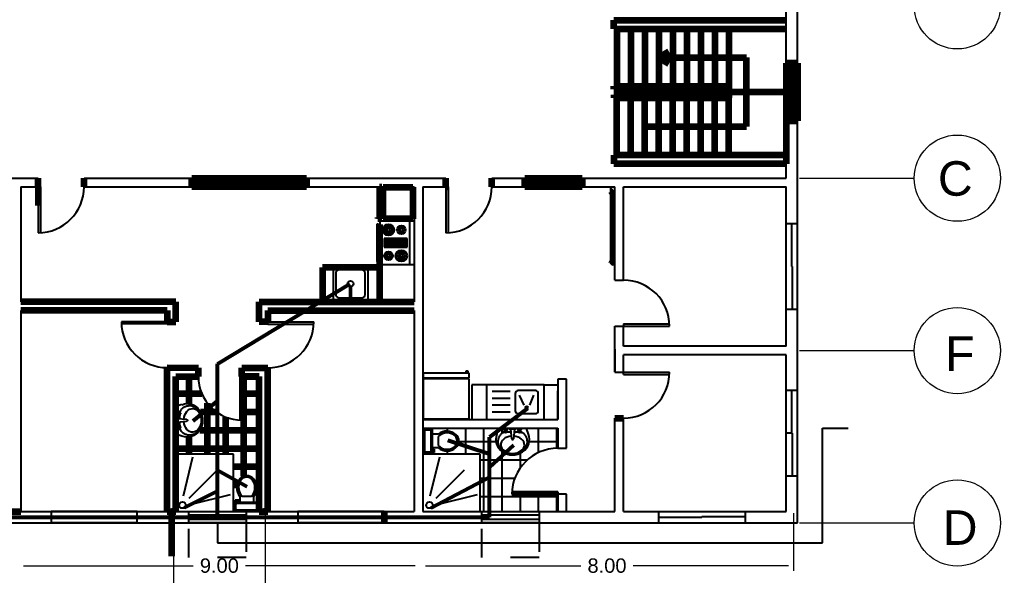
# Model space of a CAD drawing. Header units: millimetres. Extents: x 2391 to 3323, y 1596 to 2537.
# Drawn here: x 2957.7 to 2991.85, y 2091.84 to 2111.18 of the extents above; entities that cross this region are included whole.
import ezdxf

# ---------------------------------------------------------------- set-up
doc = ezdxf.new("R2010")
doc.units = ezdxf.units.MM
doc.linetypes.add('JIS_02_1.0', pattern=[2, 1, -1])
for name, color, linetype in [('ASCENSORE - ELEVATOR', 160, 'Continuous'), ('BATH', 171, 'Continuous'), ('dimensions', 203, 'Continuous'), ('doors', 31, 'Continuous'), ('doors and windows schedule', 11, 'Continuous'), ('exterior wall', 140, 'Continuous'), ('furnitures', 40, 'Continuous'), ('interior wall', 191, 'Continuous'), ('Lightning text', 211, 'Continuous'), ('Plumbing symbols', 30, 'Continuous'), ('stairs', 123, 'Continuous'), ('windows', 241, 'Continuous')]:
    doc.layers.add(name, color=color, linetype=linetype)
doc.styles.get("Standard").update_dxf_attribs({"font": 'arial.ttf'})

msp = doc.modelspace()

# ---------------------------------------------------------------- linework, layer by layer
at = {"color": 0, "linetype": 'ByBlock'}
for p, q in [((2970.192, 2104.059), (2970.142, 2104.059)), ((2970.142, 2104.059), (2970.142, 2102.759)), ((2970.192, 2102.759), (2970.192, 2104.059)), ((2971.442, 2104.159), (2970.242, 2104.159)), ((2970.242, 2104.159), (2970.242, 2102.659)), ((2971.292, 2102.659), (2971.292, 2104.159)), ((2970.242, 2103.859), (2970.192, 2103.859)), ((2970.192, 2103.759), (2970.242, 2103.759)), ((2971.192, 2103.559), (2970.392, 2103.559)), ((2970.392, 2103.559), (2970.392, 2103.259)), ((2970.442, 2103.559), (2970.442, 2103.259)), ((2970.442, 2103.509), (2971.142, 2103.509)), ((2971.142, 2103.459), (2970.442, 2103.459)), ((2970.442, 2103.409), (2971.142, 2103.409)), ((2971.142, 2103.359), (2970.442, 2103.359)), ((2971.142, 2103.259), (2971.142, 2103.559)), ((2971.192, 2103.259), (2971.192, 2103.559)), ((2970.192, 2103.059), (2970.242, 2103.059)), ((2970.392, 2103.259), (2971.192, 2103.259)), ((2970.442, 2103.309), (2971.142, 2103.309)), ((2970.142, 2102.759), (2970.192, 2102.759)), ((2970.242, 2102.959), (2970.192, 2102.959)), ((2968.621, 2102.556), (2968.621, 2101.356)), ((2969.821, 2102.556), (2968.621, 2102.556)), ((2968.707, 2102.356), (2968.707, 2101.613)), ((2969.621, 2102.47), (2968.821, 2102.47)), ((2969.735, 2101.613), (2969.735, 2102.356)), ((2969.821, 2102.556), (2969.821, 2101.356)), ((2970.242, 2102.659), (2971.442, 2102.659)), ((2969.197, 2101.855), (2969.245, 2101.855)), ((2969.197, 2101.455), (2969.197, 2101.855)), ((2969.245, 2101.855), (2969.245, 2101.455)), ((2968.821, 2101.499), (2969.197, 2101.499)), ((2969.075, 2101.455), (2969.075, 2101.382)), ((2969.197, 2101.455), (2969.075, 2101.455)), ((2969.075, 2101.382), (2969.364, 2101.382)), ((2969.245, 2101.499), (2969.621, 2101.499)), ((2969.364, 2101.455), (2969.245, 2101.455)), ((2969.364, 2101.382), (2969.364, 2101.455)), ((2973.253, 2098.955), (2973.313, 2098.955)), ((2973.253, 2098.895), (2973.253, 2098.955)), ((2973.313, 2098.955), (2973.313, 2098.895)), ((2971.753, 2098.875), (2971.753, 2098.715)), ((2973.353, 2098.875), (2971.753, 2098.875)), ((2971.753, 2098.715), (2973.353, 2098.715)), ((2971.753, 2098.675), (2971.753, 2097.275)), ((2973.353, 2098.675), (2971.753, 2098.675)), ((2973.313, 2098.895), (2973.253, 2098.895)), ((2973.353, 2098.715), (2973.353, 2098.875)), ((2973.353, 2097.275), (2973.353, 2098.675)), ((2973.96, 2098.467), (2973.96, 2097.267)), ((2975.96, 2098.467), (2973.96, 2098.467)), ((2974.776, 2098.236), (2974.16, 2098.236)), ((2975.66, 2098.267), (2975.06, 2098.267)), ((2975.96, 2097.267), (2975.96, 2098.467)), ((2974.776, 2097.992), (2974.16, 2097.992)), ((2974.96, 2098.167), (2974.96, 2097.567)), ((2975.269, 2097.763), (2975.101, 2098.108)), ((2975.466, 2097.763), (2975.608, 2098.108)), ((2975.76, 2097.567), (2975.76, 2098.167)), ((2963.35, 2097.777), (2963.154, 2097.711)), ((2963.154, 2097.565), (2963.166, 2097.547)), ((2963.166, 2097.547), (2963.172, 2097.531)), ((2963.249, 2097.539), (2963.254, 2097.544)), ((2963.254, 2097.544), (2963.262, 2097.546)), ((2963.262, 2097.546), (2963.269, 2097.544)), ((2963.269, 2097.544), (2963.275, 2097.539)), ((2963.296, 2097.53), (2963.302, 2097.547)), ((2963.302, 2097.547), (2963.308, 2097.564)), ((2963.308, 2097.564), (2963.315, 2097.58)), ((2963.315, 2097.58), (2963.323, 2097.596)), ((2963.323, 2097.596), (2963.332, 2097.612)), ((2963.332, 2097.612), (2963.342, 2097.627)), ((2963.332, 2097.612), (2963.332, 2097.612)), ((2963.342, 2097.627), (2963.354, 2097.641)), ((2963.354, 2097.641), (2963.366, 2097.654)), ((2963.366, 2097.654), (2963.38, 2097.666)), ((2963.38, 2097.666), (2963.395, 2097.678)), ((2963.395, 2097.678), (2963.412, 2097.689)), ((2963.412, 2097.689), (2963.43, 2097.699)), ((2963.43, 2097.699), (2963.45, 2097.709)), ((2963.45, 2097.709), (2963.472, 2097.717)), ((2963.45, 2097.709), (2963.45, 2097.709)), ((2963.472, 2097.717), (2963.494, 2097.725)), ((2963.494, 2097.725), (2963.519, 2097.731)), ((2963.519, 2097.731), (2963.544, 2097.737)), ((2963.544, 2097.737), (2963.57, 2097.741)), ((2963.57, 2097.741), (2963.596, 2097.745)), ((2963.596, 2097.745), (2963.609, 2097.746)), ((2974.776, 2097.756), (2974.16, 2097.756)), ((2963.165, 2097.389), (2963.154, 2097.379)), ((2963.154, 2097.349), (2963.162, 2097.349)), ((2963.162, 2097.349), (2963.168, 2097.346)), ((2963.17, 2097.4), (2963.165, 2097.389)), ((2963.168, 2097.346), (2963.173, 2097.34)), ((2963.172, 2097.411), (2963.17, 2097.4)), ((2963.172, 2097.531), (2963.172, 2097.411)), ((2963.177, 2097.519), (2963.172, 2097.531)), ((2963.172, 2097.404), (2963.174, 2097.416)), ((2963.173, 2097.34), (2963.176, 2097.334)), ((2963.174, 2097.416), (2963.18, 2097.428)), ((2963.176, 2097.334), (2963.177, 2097.326)), ((2963.186, 2097.508), (2963.177, 2097.519)), ((2963.177, 2097.289), (2963.177, 2097.326)), ((2963.177, 2097.169), (2963.177, 2097.289)), ((2963.514, 2097.259), (2963.177, 2097.289)), ((2963.18, 2097.428), (2963.189, 2097.437)), ((2963.197, 2097.5), (2963.186, 2097.508)), ((2963.189, 2097.437), (2963.199, 2097.444)), ((2963.194, 2097.441), (2963.194, 2097.501)), ((2963.21, 2097.495), (2963.197, 2097.5)), ((2963.199, 2097.444), (2963.211, 2097.448)), ((2963.224, 2097.494), (2963.21, 2097.495)), ((2963.211, 2097.448), (2963.224, 2097.449)), ((2963.224, 2097.449), (2963.224, 2097.494)), ((2963.224, 2097.494), (2963.232, 2097.494)), ((2963.232, 2097.449), (2963.224, 2097.449)), ((2963.232, 2097.494), (2963.246, 2097.5)), ((2963.232, 2097.494), (2963.232, 2097.449)), ((2963.246, 2097.443), (2963.232, 2097.449)), ((2963.246, 2097.5), (2963.262, 2097.501)), ((2963.262, 2097.441), (2963.246, 2097.443)), ((2963.247, 2097.531), (2963.249, 2097.539)), ((2963.249, 2097.524), (2963.247, 2097.531)), ((2963.247, 2097.471), (2963.249, 2097.479)), ((2963.249, 2097.464), (2963.247, 2097.471)), ((2963.247, 2097.411), (2963.249, 2097.419)), ((2963.249, 2097.404), (2963.247, 2097.411)), ((2963.254, 2097.518), (2963.249, 2097.524)), ((2963.249, 2097.479), (2963.254, 2097.484)), ((2963.254, 2097.458), (2963.249, 2097.464)), ((2963.249, 2097.419), (2963.254, 2097.424)), ((2963.254, 2097.398), (2963.249, 2097.404)), ((2963.254, 2097.501), (2963.254, 2097.518)), ((2963.262, 2097.516), (2963.254, 2097.518)), ((2963.254, 2097.484), (2963.262, 2097.486)), ((2963.262, 2097.456), (2963.254, 2097.458)), ((2963.254, 2097.442), (2963.254, 2097.424)), ((2963.254, 2097.424), (2963.262, 2097.426)), ((2963.262, 2097.396), (2963.254, 2097.398)), ((2963.269, 2097.518), (2963.262, 2097.516)), ((2963.262, 2097.501), (2963.277, 2097.5)), ((2963.262, 2097.486), (2963.269, 2097.484)), ((2963.269, 2097.458), (2963.262, 2097.456)), ((2963.277, 2097.443), (2963.262, 2097.441)), ((2963.262, 2097.426), (2963.269, 2097.424)), ((2963.269, 2097.398), (2963.262, 2097.396)), ((2963.275, 2097.524), (2963.269, 2097.518)), ((2963.269, 2097.501), (2963.269, 2097.518)), ((2963.269, 2097.484), (2963.275, 2097.479)), ((2963.275, 2097.464), (2963.269, 2097.458)), ((2963.269, 2097.424), (2963.269, 2097.442)), ((2963.269, 2097.424), (2963.275, 2097.419)), ((2963.275, 2097.404), (2963.269, 2097.398)), ((2963.275, 2097.539), (2963.277, 2097.531)), ((2963.277, 2097.531), (2963.275, 2097.524)), ((2963.275, 2097.479), (2963.277, 2097.471)), ((2963.277, 2097.471), (2963.275, 2097.464)), ((2963.275, 2097.419), (2963.277, 2097.411)), ((2963.277, 2097.411), (2963.275, 2097.404)), ((2963.277, 2097.5), (2963.292, 2097.494)), ((2963.292, 2097.449), (2963.277, 2097.443)), ((2963.278, 2097.375), (2963.279, 2097.392)), ((2963.278, 2097.359), (2963.278, 2097.375)), ((2963.278, 2097.344), (2963.278, 2097.359)), ((2963.278, 2097.344), (2963.278, 2097.344)), ((2963.278, 2097.328), (2963.278, 2097.344)), ((2963.278, 2097.313), (2963.278, 2097.328)), ((2963.278, 2097.299), (2963.278, 2097.313)), ((2963.278, 2097.28), (2963.278, 2097.299)), ((2963.279, 2097.408), (2963.28, 2097.425)), ((2963.279, 2097.392), (2963.279, 2097.408)), ((2963.28, 2097.425), (2963.281, 2097.443)), ((2963.281, 2097.443), (2963.281, 2097.445)), ((2963.288, 2097.495), (2963.292, 2097.512)), ((2963.292, 2097.512), (2963.296, 2097.53)), ((2963.292, 2097.494), (2963.297, 2097.483)), ((2963.297, 2097.46), (2963.292, 2097.449)), ((2963.297, 2097.483), (2963.299, 2097.471)), ((2963.299, 2097.471), (2963.297, 2097.46)), ((2963.514, 2097.259), (2963.524, 2097.257)), ((2963.524, 2097.2), (2963.514, 2097.199)), ((2963.524, 2097.257), (2963.532, 2097.253)), ((2963.532, 2097.205), (2963.524, 2097.2)), ((2963.532, 2097.253), (2963.539, 2097.247)), ((2963.539, 2097.211), (2963.532, 2097.205)), ((2963.539, 2097.247), (2963.543, 2097.238)), ((2963.543, 2097.22), (2963.539, 2097.211)), ((2963.543, 2097.238), (2963.544, 2097.229)), ((2963.544, 2097.229), (2963.543, 2097.22)), ((2973.353, 2097.275), (2971.753, 2097.275)), ((2974.776, 2097.51), (2974.16, 2097.51)), ((2975.06, 2097.467), (2975.66, 2097.467)), ((2963.162, 2097.116), (2963.154, 2097.116)), ((2963.154, 2097.085), (2963.166, 2097.067)), ((2963.165, 2096.909), (2963.154, 2096.899)), ((2963.169, 2097.119), (2963.162, 2097.116)), ((2963.17, 2096.92), (2963.165, 2096.909)), ((2963.166, 2097.067), (2963.172, 2097.051)), ((2963.174, 2097.124), (2963.169, 2097.119)), ((2963.172, 2096.931), (2963.17, 2096.92)), ((2963.172, 2097.051), (2963.172, 2096.931)), ((2963.177, 2097.039), (2963.172, 2097.051)), ((2963.172, 2096.924), (2963.174, 2096.936)), ((2963.177, 2097.131), (2963.174, 2097.124)), ((2963.174, 2096.936), (2963.18, 2096.948)), ((2963.177, 2097.169), (2963.514, 2097.199)), ((2963.177, 2097.169), (2963.177, 2097.139)), ((2963.177, 2097.139), (2963.177, 2097.131)), ((2963.186, 2097.028), (2963.177, 2097.039)), ((2963.18, 2096.948), (2963.189, 2096.957)), ((2963.197, 2097.02), (2963.186, 2097.028)), ((2963.189, 2096.957), (2963.199, 2096.964)), ((2963.194, 2096.961), (2963.194, 2097.021)), ((2963.21, 2097.015), (2963.197, 2097.02)), ((2963.199, 2096.964), (2963.211, 2096.968)), ((2963.224, 2097.014), (2963.21, 2097.015)), ((2963.211, 2096.968), (2963.224, 2096.969)), ((2963.224, 2096.969), (2963.224, 2097.014)), ((2963.224, 2097.014), (2963.232, 2097.014)), ((2963.232, 2096.969), (2963.224, 2096.969)), ((2963.232, 2097.014), (2963.246, 2097.019)), ((2963.232, 2097.014), (2963.232, 2096.969)), ((2963.246, 2096.963), (2963.232, 2096.969)), ((2963.246, 2097.019), (2963.262, 2097.021)), ((2963.262, 2096.961), (2963.246, 2096.963)), ((2963.247, 2097.051), (2963.249, 2097.059)), ((2963.249, 2097.044), (2963.247, 2097.051)), ((2963.247, 2096.991), (2963.249, 2096.999)), ((2963.249, 2096.984), (2963.247, 2096.991)), ((2963.247, 2096.931), (2963.249, 2096.939)), ((2963.249, 2096.924), (2963.247, 2096.931)), ((2963.249, 2097.059), (2963.254, 2097.064)), ((2963.254, 2097.038), (2963.249, 2097.044)), ((2963.249, 2096.999), (2963.254, 2097.004)), ((2963.254, 2096.978), (2963.249, 2096.984)), ((2963.249, 2096.939), (2963.254, 2096.944)), ((2963.254, 2096.918), (2963.249, 2096.924)), ((2963.254, 2097.064), (2963.262, 2097.066)), ((2963.262, 2097.036), (2963.254, 2097.038)), ((2963.254, 2097.021), (2963.254, 2097.038)), ((2963.254, 2097.004), (2963.262, 2097.006)), ((2963.262, 2096.976), (2963.254, 2096.978)), ((2963.254, 2096.962), (2963.254, 2096.944)), ((2963.254, 2096.944), (2963.262, 2096.946)), ((2963.262, 2096.916), (2963.254, 2096.918)), ((2963.262, 2097.066), (2963.269, 2097.064)), ((2963.269, 2097.038), (2963.262, 2097.036)), ((2963.262, 2097.021), (2963.277, 2097.019)), ((2963.262, 2097.006), (2963.269, 2097.004)), ((2963.269, 2096.978), (2963.262, 2096.976)), ((2963.277, 2096.963), (2963.262, 2096.961)), ((2963.262, 2096.946), (2963.269, 2096.944)), ((2963.269, 2096.918), (2963.262, 2096.916)), ((2963.269, 2097.064), (2963.275, 2097.059)), ((2963.275, 2097.044), (2963.269, 2097.038)), ((2963.269, 2097.021), (2963.269, 2097.038)), ((2963.269, 2097.004), (2963.275, 2096.999)), ((2963.275, 2096.984), (2963.269, 2096.978)), ((2963.269, 2096.944), (2963.269, 2096.962)), ((2963.269, 2096.944), (2963.275, 2096.939)), ((2963.275, 2096.924), (2963.269, 2096.918)), ((2963.275, 2097.059), (2963.277, 2097.051)), ((2963.277, 2097.051), (2963.275, 2097.044)), ((2963.275, 2096.999), (2963.277, 2096.991)), ((2963.277, 2096.991), (2963.275, 2096.984)), ((2963.275, 2096.939), (2963.277, 2096.931)), ((2963.277, 2096.931), (2963.275, 2096.924)), ((2963.277, 2097.019), (2963.292, 2097.014)), ((2963.292, 2096.969), (2963.277, 2096.963)), ((2963.279, 2097.161), (2963.278, 2097.178)), ((2963.279, 2097.145), (2963.279, 2097.161)), ((2963.279, 2097.129), (2963.279, 2097.145)), ((2963.279, 2097.113), (2963.279, 2097.129)), ((2963.279, 2097.097), (2963.279, 2097.113)), ((2963.279, 2097.097), (2963.279, 2097.097)), ((2963.279, 2097.082), (2963.279, 2097.097)), ((2963.279, 2097.067), (2963.279, 2097.082)), ((2963.279, 2097.052), (2963.279, 2097.067)), ((2963.279, 2097.037), (2963.279, 2097.052)), ((2963.28, 2097.018), (2963.279, 2097.037)), ((2963.288, 2096.96), (2963.287, 2096.967)), ((2963.292, 2096.944), (2963.288, 2096.96)), ((2963.292, 2097.014), (2963.297, 2097.003)), ((2963.297, 2096.979), (2963.292, 2096.969)), ((2963.296, 2096.927), (2963.292, 2096.944)), ((2963.302, 2096.91), (2963.296, 2096.927)), ((2963.297, 2097.003), (2963.299, 2096.991)), ((2963.299, 2096.991), (2963.297, 2096.979)), ((2963.308, 2096.894), (2963.302, 2096.91)), ((2963.315, 2096.877), (2963.308, 2096.894)), ((2963.323, 2096.861), (2963.315, 2096.877)), ((2963.332, 2096.846), (2963.323, 2096.861)), ((2971.755, 2096.93), (2971.755, 2096.09)), ((2972.075, 2096.93), (2971.755, 2096.93)), ((2971.995, 2096.89), (2971.835, 2096.89)), ((2972.075, 2096.09), (2972.075, 2096.93)), ((2974.319, 2096.751), (2974.384, 2096.947)), ((2974.53, 2096.947), (2974.548, 2096.936)), ((2974.548, 2096.936), (2974.564, 2096.93)), ((2974.564, 2096.93), (2974.684, 2096.93)), ((2974.577, 2096.924), (2974.564, 2096.93)), ((2974.588, 2096.916), (2974.577, 2096.924)), ((2974.596, 2096.904), (2974.588, 2096.916)), ((2974.654, 2096.907), (2974.594, 2096.907)), ((2974.601, 2096.891), (2974.596, 2096.904)), ((2974.602, 2096.87), (2974.596, 2096.855)), ((2974.602, 2096.877), (2974.601, 2096.891)), ((2974.647, 2096.877), (2974.602, 2096.877)), ((2974.602, 2096.877), (2974.602, 2096.87)), ((2974.602, 2096.87), (2974.647, 2096.87)), ((2974.648, 2096.89), (2974.647, 2096.877)), ((2974.647, 2096.87), (2974.647, 2096.877)), ((2974.652, 2096.855), (2974.647, 2096.87)), ((2974.651, 2096.902), (2974.648, 2096.89)), ((2974.658, 2096.913), (2974.651, 2096.902)), ((2974.668, 2096.921), (2974.658, 2096.913)), ((2974.679, 2096.927), (2974.668, 2096.921)), ((2974.692, 2096.93), (2974.679, 2096.927)), ((2974.684, 2096.93), (2974.696, 2096.931)), ((2974.696, 2096.931), (2974.706, 2096.936)), ((2974.706, 2096.936), (2974.717, 2096.947)), ((2974.747, 2096.947), (2974.747, 2096.94)), ((2974.747, 2096.94), (2974.75, 2096.933)), ((2974.75, 2096.933), (2974.755, 2096.928)), ((2974.755, 2096.928), (2974.762, 2096.925)), ((2974.762, 2096.925), (2974.769, 2096.925)), ((2974.807, 2096.925), (2974.769, 2096.925)), ((2974.927, 2096.925), (2974.807, 2096.925)), ((2974.837, 2096.587), (2974.807, 2096.925)), ((2974.927, 2096.925), (2974.897, 2096.587)), ((2974.927, 2096.925), (2974.957, 2096.925)), ((2974.957, 2096.925), (2974.964, 2096.925)), ((2974.964, 2096.925), (2974.971, 2096.927)), ((2974.971, 2096.927), (2974.977, 2096.933)), ((2974.977, 2096.933), (2974.98, 2096.94)), ((2974.98, 2096.94), (2974.979, 2096.947)), ((2975.011, 2096.947), (2975.029, 2096.936)), ((2975.029, 2096.936), (2975.044, 2096.93)), ((2975.044, 2096.93), (2975.164, 2096.93)), ((2975.057, 2096.924), (2975.044, 2096.93)), ((2975.068, 2096.916), (2975.057, 2096.924)), ((2975.076, 2096.904), (2975.068, 2096.916)), ((2975.134, 2096.907), (2975.074, 2096.907)), ((2975.081, 2096.891), (2975.076, 2096.904)), ((2975.082, 2096.87), (2975.076, 2096.855)), ((2975.082, 2096.877), (2975.081, 2096.891)), ((2975.127, 2096.877), (2975.082, 2096.877)), ((2975.082, 2096.877), (2975.082, 2096.87)), ((2975.082, 2096.87), (2975.127, 2096.87)), ((2975.128, 2096.89), (2975.127, 2096.877)), ((2975.127, 2096.87), (2975.127, 2096.877)), ((2975.133, 2096.855), (2975.127, 2096.87)), ((2975.132, 2096.902), (2975.128, 2096.89)), ((2975.139, 2096.913), (2975.132, 2096.902)), ((2975.148, 2096.921), (2975.139, 2096.913)), ((2975.159, 2096.927), (2975.148, 2096.921)), ((2975.172, 2096.93), (2975.159, 2096.927)), ((2975.164, 2096.93), (2975.176, 2096.931)), ((2975.176, 2096.931), (2975.186, 2096.936)), ((2975.186, 2096.936), (2975.197, 2096.947)), ((2975.415, 2096.751), (2975.349, 2096.947)), ((2963.35, 2096.681), (2963.154, 2096.747)), ((2963.332, 2096.846), (2963.332, 2096.846)), ((2963.342, 2096.831), (2963.332, 2096.846)), ((2963.354, 2096.817), (2963.342, 2096.831)), ((2963.366, 2096.804), (2963.354, 2096.817)), ((2963.38, 2096.791), (2963.366, 2096.804)), ((2963.395, 2096.78), (2963.38, 2096.791)), ((2963.412, 2096.769), (2963.395, 2096.78)), ((2963.43, 2096.758), (2963.412, 2096.769)), ((2963.45, 2096.749), (2963.43, 2096.758)), ((2963.45, 2096.749), (2963.45, 2096.749)), ((2963.472, 2096.741), (2963.45, 2096.749)), ((2963.494, 2096.733), (2963.472, 2096.741)), ((2963.519, 2096.726), (2963.494, 2096.733)), ((2963.544, 2096.721), (2963.519, 2096.726)), ((2963.57, 2096.716), (2963.544, 2096.721)), ((2963.596, 2096.713), (2963.57, 2096.716)), ((2963.609, 2096.712), (2963.596, 2096.713)), ((2971.795, 2096.85), (2971.795, 2096.17)), ((2972.035, 2096.17), (2972.035, 2096.85)), ((2972.27, 2096.75), (2972.075, 2096.75)), ((2972.27, 2096.67), (2972.27, 2096.35)), ((2974.354, 2096.532), (2974.351, 2096.506)), ((2974.359, 2096.558), (2974.354, 2096.532)), ((2974.364, 2096.583), (2974.359, 2096.558)), ((2974.371, 2096.607), (2974.364, 2096.583)), ((2974.379, 2096.63), (2974.371, 2096.607)), ((2974.387, 2096.651), (2974.379, 2096.63)), ((2974.396, 2096.671), (2974.387, 2096.651)), ((2974.387, 2096.651), (2974.387, 2096.651)), ((2974.407, 2096.689), (2974.396, 2096.671)), ((2974.418, 2096.706), (2974.407, 2096.689)), ((2974.429, 2096.721), (2974.418, 2096.706)), ((2974.442, 2096.735), (2974.429, 2096.721)), ((2974.455, 2096.748), (2974.442, 2096.735)), ((2974.469, 2096.759), (2974.455, 2096.748)), ((2974.484, 2096.769), (2974.469, 2096.759)), ((2974.499, 2096.778), (2974.484, 2096.769)), ((2974.484, 2096.769), (2974.484, 2096.769)), ((2974.515, 2096.787), (2974.499, 2096.778)), ((2974.532, 2096.794), (2974.515, 2096.787)), ((2974.549, 2096.8), (2974.532, 2096.794)), ((2974.551, 2096.847), (2974.549, 2096.84)), ((2974.549, 2096.84), (2974.551, 2096.832)), ((2974.566, 2096.805), (2974.549, 2096.8)), ((2974.557, 2096.853), (2974.551, 2096.847)), ((2974.551, 2096.832), (2974.557, 2096.827)), ((2974.564, 2096.855), (2974.557, 2096.853)), ((2974.557, 2096.827), (2974.564, 2096.825)), ((2974.572, 2096.853), (2974.564, 2096.855)), ((2974.564, 2096.825), (2974.572, 2096.827)), ((2974.583, 2096.81), (2974.566, 2096.805)), ((2974.577, 2096.847), (2974.572, 2096.853)), ((2974.572, 2096.827), (2974.577, 2096.832)), ((2974.595, 2096.847), (2974.577, 2096.847)), ((2974.579, 2096.84), (2974.577, 2096.847)), ((2974.577, 2096.832), (2974.579, 2096.84)), ((2974.595, 2096.832), (2974.577, 2096.832)), ((2974.6, 2096.813), (2974.583, 2096.81)), ((2974.596, 2096.855), (2974.594, 2096.84)), ((2974.594, 2096.84), (2974.596, 2096.824)), ((2974.596, 2096.824), (2974.602, 2096.81)), ((2974.602, 2096.81), (2974.612, 2096.804)), ((2974.611, 2096.847), (2974.609, 2096.84)), ((2974.609, 2096.84), (2974.611, 2096.832)), ((2974.617, 2096.853), (2974.611, 2096.847)), ((2974.611, 2096.832), (2974.617, 2096.827)), ((2974.612, 2096.804), (2974.624, 2096.802)), ((2974.624, 2096.855), (2974.617, 2096.853)), ((2974.617, 2096.827), (2974.624, 2096.825)), ((2974.632, 2096.853), (2974.624, 2096.855)), ((2974.624, 2096.825), (2974.632, 2096.827)), ((2974.624, 2096.802), (2974.636, 2096.804)), ((2974.637, 2096.847), (2974.632, 2096.853)), ((2974.632, 2096.827), (2974.637, 2096.832)), ((2974.636, 2096.804), (2974.647, 2096.81)), ((2974.639, 2096.84), (2974.637, 2096.847)), ((2974.637, 2096.832), (2974.639, 2096.84)), ((2974.647, 2096.81), (2974.652, 2096.824)), ((2974.653, 2096.82), (2974.651, 2096.82)), ((2974.654, 2096.84), (2974.652, 2096.855)), ((2974.652, 2096.824), (2974.654, 2096.84)), ((2974.67, 2096.822), (2974.653, 2096.82)), ((2974.654, 2096.847), (2974.671, 2096.847)), ((2974.671, 2096.832), (2974.654, 2096.832)), ((2974.671, 2096.847), (2974.669, 2096.84)), ((2974.669, 2096.84), (2974.671, 2096.832)), ((2974.687, 2096.822), (2974.67, 2096.822)), ((2974.677, 2096.853), (2974.671, 2096.847)), ((2974.671, 2096.832), (2974.677, 2096.827)), ((2974.684, 2096.855), (2974.677, 2096.853)), ((2974.677, 2096.827), (2974.684, 2096.825)), ((2974.692, 2096.853), (2974.684, 2096.855)), ((2974.684, 2096.825), (2974.692, 2096.827)), ((2974.704, 2096.823), (2974.687, 2096.822)), ((2974.697, 2096.847), (2974.692, 2096.853)), ((2974.692, 2096.827), (2974.697, 2096.832)), ((2974.699, 2096.84), (2974.697, 2096.847)), ((2974.697, 2096.832), (2974.699, 2096.84)), ((2974.72, 2096.823), (2974.704, 2096.823)), ((2974.736, 2096.823), (2974.72, 2096.823)), ((2974.752, 2096.823), (2974.736, 2096.823)), ((2974.752, 2096.823), (2974.752, 2096.823)), ((2974.767, 2096.823), (2974.752, 2096.823)), ((2974.782, 2096.823), (2974.767, 2096.823)), ((2974.797, 2096.823), (2974.782, 2096.823)), ((2974.816, 2096.823), (2974.797, 2096.823)), ((2974.837, 2096.587), (2974.838, 2096.578)), ((2974.838, 2096.578), (2974.843, 2096.57)), ((2974.843, 2096.57), (2974.849, 2096.563)), ((2974.849, 2096.563), (2974.858, 2096.559)), ((2974.858, 2096.559), (2974.867, 2096.557)), ((2974.867, 2096.557), (2974.876, 2096.559)), ((2974.876, 2096.559), (2974.884, 2096.563)), ((2974.884, 2096.563), (2974.891, 2096.57)), ((2974.891, 2096.57), (2974.895, 2096.578)), ((2974.895, 2096.578), (2974.897, 2096.587)), ((2974.935, 2096.823), (2974.918, 2096.823)), ((2974.951, 2096.823), (2974.935, 2096.823)), ((2974.967, 2096.823), (2974.951, 2096.823)), ((2974.983, 2096.823), (2974.967, 2096.823)), ((2974.999, 2096.823), (2974.983, 2096.823)), ((2974.999, 2096.823), (2974.999, 2096.823)), ((2975.014, 2096.823), (2974.999, 2096.823)), ((2975.029, 2096.823), (2975.014, 2096.823)), ((2975.031, 2096.847), (2975.029, 2096.84)), ((2975.029, 2096.84), (2975.031, 2096.832)), ((2975.044, 2096.823), (2975.029, 2096.823)), ((2975.037, 2096.853), (2975.031, 2096.847)), ((2975.031, 2096.832), (2975.037, 2096.827)), ((2975.044, 2096.855), (2975.037, 2096.853)), ((2975.037, 2096.827), (2975.044, 2096.825)), ((2975.052, 2096.853), (2975.044, 2096.855)), ((2975.044, 2096.825), (2975.052, 2096.827)), ((2975.059, 2096.822), (2975.044, 2096.823)), ((2975.057, 2096.847), (2975.052, 2096.853)), ((2975.052, 2096.827), (2975.057, 2096.832)), ((2975.059, 2096.84), (2975.057, 2096.847)), ((2975.075, 2096.847), (2975.057, 2096.847)), ((2975.057, 2096.832), (2975.059, 2096.84)), ((2975.075, 2096.832), (2975.057, 2096.832)), ((2975.078, 2096.821), (2975.059, 2096.822)), ((2975.076, 2096.855), (2975.074, 2096.84)), ((2975.074, 2096.84), (2975.076, 2096.824)), ((2975.076, 2096.824), (2975.082, 2096.81)), ((2975.082, 2096.81), (2975.093, 2096.804)), ((2975.091, 2096.847), (2975.089, 2096.84)), ((2975.089, 2096.84), (2975.091, 2096.832)), ((2975.097, 2096.853), (2975.091, 2096.847)), ((2975.091, 2096.832), (2975.097, 2096.827)), ((2975.093, 2096.804), (2975.104, 2096.802)), ((2975.104, 2096.855), (2975.097, 2096.853)), ((2975.097, 2096.827), (2975.104, 2096.825)), ((2975.112, 2096.853), (2975.104, 2096.855)), ((2975.104, 2096.825), (2975.112, 2096.827)), ((2975.104, 2096.802), (2975.116, 2096.804)), ((2975.117, 2096.847), (2975.112, 2096.853)), ((2975.112, 2096.827), (2975.117, 2096.832)), ((2975.116, 2096.804), (2975.127, 2096.81)), ((2975.119, 2096.84), (2975.117, 2096.847)), ((2975.117, 2096.832), (2975.119, 2096.84)), ((2975.127, 2096.81), (2975.133, 2096.824)), ((2975.136, 2096.813), (2975.129, 2096.815)), ((2975.134, 2096.84), (2975.133, 2096.855)), ((2975.133, 2096.824), (2975.134, 2096.84)), ((2975.134, 2096.847), (2975.151, 2096.847)), ((2975.151, 2096.832), (2975.134, 2096.832)), ((2975.152, 2096.81), (2975.136, 2096.813)), ((2975.151, 2096.847), (2975.149, 2096.84)), ((2975.149, 2096.84), (2975.151, 2096.832)), ((2975.157, 2096.853), (2975.151, 2096.847)), ((2975.151, 2096.832), (2975.157, 2096.827)), ((2975.169, 2096.805), (2975.152, 2096.81)), ((2975.164, 2096.855), (2975.157, 2096.853)), ((2975.157, 2096.827), (2975.164, 2096.825)), ((2975.172, 2096.853), (2975.164, 2096.855)), ((2975.164, 2096.825), (2975.172, 2096.827)), ((2975.185, 2096.8), (2975.169, 2096.805)), ((2975.177, 2096.847), (2975.172, 2096.853)), ((2975.172, 2096.827), (2975.177, 2096.832)), ((2975.179, 2096.84), (2975.177, 2096.847)), ((2975.177, 2096.832), (2975.179, 2096.84)), ((2975.202, 2096.794), (2975.185, 2096.8)), ((2975.218, 2096.787), (2975.202, 2096.794)), ((2975.234, 2096.778), (2975.218, 2096.787)), ((2975.25, 2096.769), (2975.234, 2096.778)), ((2975.25, 2096.769), (2975.25, 2096.769)), ((2975.264, 2096.759), (2975.25, 2096.769)), ((2975.279, 2096.748), (2975.264, 2096.759)), ((2975.292, 2096.735), (2975.279, 2096.748)), ((2975.304, 2096.721), (2975.292, 2096.735)), ((2975.316, 2096.706), (2975.304, 2096.721)), ((2975.327, 2096.689), (2975.316, 2096.706)), ((2975.337, 2096.671), (2975.327, 2096.689)), ((2975.347, 2096.651), (2975.337, 2096.671)), ((2975.347, 2096.651), (2975.347, 2096.651)), ((2975.355, 2096.63), (2975.347, 2096.651)), ((2975.363, 2096.607), (2975.355, 2096.63)), ((2975.369, 2096.583), (2975.363, 2096.607)), ((2975.375, 2096.558), (2975.369, 2096.583)), ((2975.379, 2096.532), (2975.375, 2096.558)), ((2975.383, 2096.506), (2975.379, 2096.532)), ((2972.27, 2096.27), (2972.075, 2096.27)), ((2972.075, 2096.23), (2972.135, 2096.23)), ((2972.095, 2096.19), (2972.075, 2096.19)), ((2972.095, 2096.11), (2972.095, 2096.19)), ((2972.135, 2096.23), (2972.135, 2096.11)), ((2974.351, 2096.506), (2974.35, 2096.492)), ((2975.384, 2096.492), (2975.383, 2096.506)), ((2965.142, 2096.059), (2963.142, 2096.059)), ((2963.142, 2096.059), (2963.142, 2094.059)), ((2963.4, 2094.601), (2963.728, 2095.964)), ((2965.142, 2094.059), (2965.142, 2096.059)), ((2973.742, 2096.059), (2971.742, 2096.059)), ((2971.742, 2096.059), (2971.742, 2094.059)), ((2971.755, 2096.09), (2972.075, 2096.09)), ((2971.835, 2096.13), (2971.995, 2096.13)), ((2972, 2094.601), (2972.328, 2095.964)), ((2972.135, 2096.11), (2972.095, 2096.11)), ((2973.742, 2094.059), (2973.742, 2096.059)), ((2964.581, 2095.498), (2963.591, 2094.508)), ((2973.181, 2095.498), (2972.191, 2094.508)), ((2963.684, 2094.317), (2965.047, 2094.645)), ((2965.368, 2094.582), (2965.368, 2094.388)), ((2965.768, 2094.582), (2965.448, 2094.582)), ((2965.848, 2094.582), (2965.848, 2094.388)), ((2972.284, 2094.317), (2973.647, 2094.645)), ((2965.188, 2094.388), (2966.028, 2094.388)), ((2965.188, 2094.068), (2965.188, 2094.388)), ((2965.208, 2094.448), (2965.208, 2094.408)), ((2965.328, 2094.448), (2965.208, 2094.448)), ((2965.208, 2094.408), (2965.288, 2094.408)), ((2965.228, 2094.148), (2965.228, 2094.308)), ((2965.268, 2094.348), (2965.948, 2094.348)), ((2965.288, 2094.408), (2965.288, 2094.388)), ((2965.328, 2094.388), (2965.328, 2094.448)), ((2965.988, 2094.308), (2965.988, 2094.148)), ((2966.028, 2094.388), (2966.028, 2094.068)), ((2963.142, 2094.059), (2965.142, 2094.059)), ((2966.028, 2094.068), (2965.188, 2094.068)), ((2965.948, 2094.108), (2965.268, 2094.108)), ((2971.742, 2094.059), (2973.742, 2094.059))]:
    msp.add_line(p, q, dxfattribs=at)
for centre, radius in [((2970.542, 2103.859), 0.2), ((2970.542, 2103.859), 0.15), ((2970.542, 2103.859), 0.1), ((2970.542, 2103.859), 0.05), ((2970.992, 2103.859), 0.15), ((2970.992, 2103.859), 0.1), ((2970.992, 2103.859), 0.05), ((2970.542, 2102.959), 0.15), ((2970.542, 2102.959), 0.1), ((2970.542, 2102.959), 0.05), ((2970.992, 2102.959), 0.2), ((2970.992, 2102.959), 0.15), ((2970.992, 2102.959), 0.1), ((2970.992, 2102.959), 0.05), ((2969.221, 2101.987, 6.286), 0.1), ((2975.358, 2097.683), 0.0446), ((2963.373, 2094.283), 0.113), ((2971.973, 2094.283), 0.113)]:
    msp.add_circle(centre, radius, dxfattribs=at)
for centre, radius, start, end in [((2968.821, 2102.356), 0.114, 90, 180), ((2969.621, 2102.356), 0.114, 0, 90), ((2968.821, 2101.613), 0.114, 180, 270), ((2969.621, 2101.613), 0.114, 270, 0), ((2975.06, 2098.167), 0.1, 90, 180), ((2975.66, 2098.167), 0.1, 0, 90), ((2975.06, 2097.567), 0.1, 180, 270), ((2975.66, 2097.567), 0.1, 270, 0), ((2971.83, 2096.855), 0.0354, 81.8699, 188.1301), ((2972, 2096.855), 0.0354, 351.8699, 98.1301), ((2972.573, 2096.369), 0.487, 48.9209, 128.5307), ((2972.582, 2096.342), 0.453, 60.4233, 133.6321), ((2972.678, 2096.51), 0.26, 299.5765, 60.4233), ((2972.695, 2096.51), 0.3, 311.0789, 48.9209), ((2972.582, 2096.678), 0.453, 226.3677, 299.5765), ((2972.573, 2096.651), 0.487, 231.4691, 311.0789), ((2971.83, 2096.165), 0.0354, 171.8699, 278.1301), ((2972, 2096.165), 0.0354, 261.8699, 8.1301), ((2965.749, 2094.886), 0.487, 138.9211, 218.5309), ((2965.608, 2095.008), 0.3, 41.0791, 138.9211), ((2965.608, 2094.99), 0.26, 29.5767, 150.4235), ((2965.467, 2094.886), 0.487, 321.4693, 41.0791), ((2965.776, 2094.895), 0.453, 150.4235, 223.6323), ((2965.44, 2094.895), 0.453, 316.3679, 29.5767), ((2965.263, 2094.313), 0.0354, 81.8699, 188.1301), ((2965.263, 2094.143), 0.0354, 171.8699, 278.1301), ((2965.953, 2094.313), 0.0354, 351.8699, 98.1301), ((2965.953, 2094.143), 0.0354, 261.8699, 8.1301)]:
    msp.add_arc(centre, radius, start, end, dxfattribs=at)
at = {"color": 0, "linetype": 'ByBlock', "extrusion": (0, 0, -1)}
for centre, major_axis, ratio, start_param, end_param in [((2963.536, 2097.229), (0, -0.584), 0.916316, 2.786438, 6.63834), ((2963.72, 2097.229), (0, -0.412), 0.730435, 1.664123, 7.760732), ((2963.609, 2097.229), (0, -0.517), 0.815274, 3.141593, 6.283185)]:
    msp.add_ellipse(centre, major_axis=major_axis, ratio=ratio, start_param=start_param, end_param=end_param, dxfattribs=at)
at = {"color": 0, "linetype": 'ByBlock'}
for centre, major_axis, ratio, start_param, end_param in [((2974.867, 2096.565), (0.584, 0), 0.916316, 2.786438, 6.63834), ((2974.867, 2096.382), (0.412, 0), 0.730435, 1.664123, 7.760732), ((2974.867, 2096.492), (0.517, 0), 0.815274, 3.141593, 6.283185)]:
    msp.add_ellipse(centre, major_axis=major_axis, ratio=ratio, start_param=start_param, end_param=end_param, dxfattribs=at)
at = {"layer": 'ASCENSORE - ELEVATOR', "color": 30, "true_color": 0xf26722}
for p, q in [((2985.655, 2092.964), (2985.655, 2096.959)), ((2985.655, 2096.959), (2986.552, 2096.959)), ((2964.592, 2093.659), (2964.592, 2092.964)), ((2964.592, 2092.964), (2985.655, 2092.964))]:
    msp.add_line(p, q, dxfattribs=at)
at = {"layer": 'BATH', "linetype": 'Continuous', "lineweight": 100}
for p, q in [((2963.607, 2097.808), (2963.607, 2098.759)), ((2965.512, 2095.293), (2965.512, 2098.759)), ((2963.142, 2098.161), (2964.044, 2098.161)), ((2965.442, 2098.161), (2966.042, 2098.161)), ((2964.242, 2096.059), (2964.242, 2097.825)), ((2963.998, 2097.526), (2964.552, 2097.526)), ((2964.877, 2096.059), (2964.877, 2097.347)), ((2965.442, 2097.526), (2966.042, 2097.526)), ((2963.973, 2096.891), (2966.042, 2096.891)), ((2963.607, 2096.059), (2963.607, 2096.65)), ((2963.142, 2096.256), (2966.042, 2096.256)), ((2965.142, 2095.621), (2966.042, 2095.621)), ((2965.142, 2094.986), (2965.273, 2094.986)), ((2965.944, 2094.986), (2966.042, 2094.986)), ((2965.142, 2094.351), (2965.188, 2094.351))]:
    msp.add_line(p, q, dxfattribs=at)
at = {"layer": 'BATH', "linetype": 'Continuous'}
for p, q in [((2971.963, 2096.93), (2971.963, 2096.959)), ((2972.598, 2096.855), (2972.598, 2096.959)), ((2973.233, 2096.059), (2973.233, 2096.959)), ((2973.868, 2094.059), (2973.868, 2096.959)), ((2974.503, 2096.78), (2974.503, 2096.959)), ((2975.138, 2096.93), (2975.138, 2096.959)), ((2975.138, 2096.847), (2975.138, 2096.913)), ((2975.773, 2096.112), (2975.773, 2096.959)), ((2976.408, 2096.258), (2976.408, 2096.959)), ((2975.138, 2096.813), (2975.138, 2096.832)), ((2971.742, 2096.491), (2971.755, 2096.491)), ((2972.995, 2096.491), (2974.35, 2096.491)), ((2974.503, 2094.059), (2974.503, 2096.193)), ((2975.384, 2096.491), (2976.442, 2096.491)), ((2971.963, 2096.059), (2971.963, 2096.09)), ((2972.598, 2096.059), (2972.598, 2096.165)), ((2973.742, 2095.856), (2975.38, 2095.856)), ((2975.138, 2095.587), (2975.138, 2096.134)), ((2973.742, 2095.221), (2974.944, 2095.221)), ((2973.742, 2094.586), (2976.442, 2094.586)), ((2975.138, 2094.059), (2975.138, 2094.659)), ((2975.773, 2094.059), (2975.773, 2094.659)), ((2976.408, 2094.059), (2976.408, 2094.659))]:
    msp.add_line(p, q, dxfattribs=at)
at = {"layer": 'dimensions', "lineweight": 100}
for p, q in [((2982.392, 2108.659), (2984.392, 2108.659)), ((2957.442, 2094.059), (2957.742, 2094.059)), ((2962.842, 2094.059), (2963.142, 2094.059)), ((2963.142, 2094.059), (2962.992, 2094.059)), ((2962.992, 2094.059), (2962.992, 2092.502)), ((2966.042, 2094.059), (2966.342, 2094.059)), ((2966.342, 2094.059), (2966.192, 2094.059))]:
    msp.add_line(p, q, dxfattribs=at)
at = {"layer": 'dimensions', "lineweight": 13}
for p, q in [((2984.654, 2093.996), (2984.654, 2091.992)), ((2957.834, 2092.172), (2963.745, 2092.172)), ((2971.474, 2092.172), (2965.563, 2092.172)), ((2971.834, 2092.172), (2977.245, 2092.172)), ((2984.474, 2092.172), (2979.063, 2092.172))]:
    msp.add_line(p, q, dxfattribs=at)
at = {"layer": 'doors'}
for p, q in [((2958.342, 2105.359), (2958.342, 2103.759)), ((2958.422, 2105.359), (2958.422, 2103.761)), ((2972.542, 2105.359), (2972.542, 2103.759)), ((2972.622, 2105.359), (2972.622, 2103.761)), ((2962.842, 2100.665), (2961.242, 2100.665)), ((2962.842, 2100.585), (2962.842, 2100.665)), ((2966.342, 2100.659), (2967.942, 2100.659)), ((2966.342, 2100.579), (2966.342, 2100.659)), ((2962.842, 2100.585), (2961.244, 2100.585)), ((2966.342, 2100.579), (2967.94, 2100.579)), ((2978.732, 2100.589), (2980.33, 2100.589)), ((2978.732, 2100.589), (2978.732, 2100.509)), ((2978.732, 2100.509), (2980.332, 2100.509)), ((2978.732, 2098.909), (2980.332, 2098.909)), ((2978.732, 2098.829), (2978.732, 2098.909)), ((2965.442, 2098.759), (2965.362, 2098.759)), ((2965.362, 2098.759), (2965.362, 2097.241)), ((2965.442, 2098.759), (2965.362, 2098.759)), ((2965.442, 2097.239), (2965.442, 2098.759)), ((2978.732, 2098.829), (2980.33, 2098.829)), ((2976.442, 2094.739), (2974.844, 2094.739)), ((2976.442, 2094.739), (2976.442, 2094.659))]:
    msp.add_line(p, q, dxfattribs=at)
at = {"layer": 'doors', "lineweight": 100}
for p, q in [((2958.342, 2105.359), (2958.342, 2104.711)), ((2958.342, 2105.359), (2958.422, 2105.359)), ((2972.542, 2105.359), (2972.622, 2105.359)), ((2974.842, 2094.659), (2976.442, 2094.659))]:
    msp.add_line(p, q, dxfattribs=at)
at = {"layer": 'doors'}
for centre, radius, start, end in [((2958.342, 2105.359), 1.6, 270, 0), ((2972.542, 2105.359), 1.6, 270, 0), ((2978.732, 2100.509), 1.6, 0, 90), ((2962.842, 2100.665), 1.6, 180, 270), ((2966.342, 2100.659), 1.6, 270, 0), ((2978.732, 2098.909), 1.6, 270, 0), ((2965.442, 2098.759), 1.52, 180, 270), ((2976.442, 2094.659), 1.6, 90, 180)]:
    msp.add_arc(centre, radius, start, end, dxfattribs=at)
at = {"layer": 'exterior wall'}
for p, q in [((2984.792, 2093.659), (2984.792, 2123.659)), ((2984.392, 2105.659), (2984.392, 2111.659)), ((2984.392, 2099.809), (2984.392, 2105.359)), ((2984.392, 2094.059), (2984.392, 2099.509)), ((2957.742, 2094.059), (2962.842, 2094.059)), ((2963.142, 2094.059), (2966.042, 2094.059)), ((2966.342, 2094.059), (2971.442, 2094.059)), ((2971.742, 2094.059), (2978.432, 2094.059)), ((2978.732, 2094.059), (2984.392, 2094.059)), ((2944.392, 2093.659), (2984.792, 2093.659))]:
    msp.add_line(p, q, dxfattribs=at)
at = {"layer": 'furnitures', "lineweight": 100}
for p, q in [((2970.316, 2105.346), (2970.236, 2105.346)), ((2970.236, 2105.346), (2970.236, 2104.246)), ((2970.316, 2104.246), (2970.316, 2105.346)), ((2970.356, 2104.246), (2970.356, 2105.346)), ((2970.356, 2105.346), (2971.396, 2105.346)), ((2971.396, 2105.346), (2971.396, 2104.246)), ((2970.217, 2104.295), (2970.177, 2104.295)), ((2970.177, 2104.295), (2970.177, 2104.255)), ((2970.177, 2104.255), (2970.217, 2104.255)), ((2970.217, 2104.255), (2970.217, 2104.295)), ((2970.316, 2104.246), (2970.236, 2104.246)), ((2970.242, 2101.359), (2970.242, 2104.053)), ((2971.396, 2104.246), (2970.356, 2104.246)), ((2970.242, 2102.556), (2968.242, 2102.556)), ((2968.242, 2102.556), (2968.242, 2101.356))]:
    msp.add_line(p, q, dxfattribs=at)
at = {"layer": 'furnitures'}
for p, q in [((2978.246, 2105.156), (2978.245, 2105.137)), ((2978.284, 2105.082), (2978.245, 2105.137)), ((2978.284, 2105.102), (2978.246, 2105.156)), ((2978.284, 2102.685), (2978.284, 2105.311)), ((2978.355, 2105.241), (2978.284, 2105.311)), ((2978.289, 2105.306), (2978.289, 2102.68)), ((2978.291, 2105.304), (2978.291, 2102.678)), ((2978.355, 2105.241), (2978.355, 2102.615)), ((2978.355, 2105.102), (2978.394, 2105.156)), ((2978.355, 2105.082), (2978.394, 2105.137)), ((2978.284, 2102.794), (2978.245, 2102.739)), ((2978.246, 2102.72), (2978.245, 2102.739)), ((2978.284, 2102.774), (2978.246, 2102.72)), ((2978.355, 2102.615), (2978.284, 2102.685)), ((2978.355, 2102.794), (2978.394, 2102.739)), ((2978.355, 2102.774), (2978.394, 2102.72)), ((2978.394, 2102.739), (2978.394, 2102.72)), ((2973.96, 2098.467), (2973.442, 2098.467)), ((2973.442, 2098.467), (2973.442, 2097.259)), ((2975.96, 2098.467), (2976.442, 2098.467))]:
    msp.add_line(p, q, dxfattribs=at)
at = {"layer": 'interior wall'}
for p, q in [((2956.642, 2105.659), (2958.342, 2105.659)), ((2959.942, 2105.659), (2972.542, 2105.659)), ((2974.142, 2105.659), (2984.392, 2105.659)), ((2957.742, 2105.359), (2958.342, 2105.359)), ((2957.742, 2105.359), (2957.742, 2101.359)), ((2959.942, 2105.359), (2971.442, 2105.359)), ((2971.442, 2105.359), (2971.442, 2101.359)), ((2971.742, 2105.359), (2972.542, 2105.359)), ((2971.742, 2105.359), (2971.742, 2094.059)), ((2974.142, 2105.359), (2978.432, 2105.359)), ((2978.432, 2102.109), (2978.432, 2105.359)), ((2978.732, 2105.359), (2984.392, 2105.359)), ((2978.732, 2102.109), (2978.732, 2105.359)), ((2978.432, 2102.109), (2978.732, 2102.109)), ((2957.742, 2101.059), (2957.742, 2094.059)), ((2971.442, 2101.059), (2971.442, 2094.059)), ((2978.432, 2098.909), (2978.432, 2100.509)), ((2978.432, 2099.709), (2978.432, 2100.509)), ((2978.432, 2100.509), (2978.732, 2100.509)), ((2978.732, 2099.809), (2978.732, 2100.509)), ((2978.432, 2099.709), (2978.432, 2098.909)), ((2984.392, 2099.809), (2978.732, 2099.809)), ((2984.392, 2099.509), (2978.732, 2099.509)), ((2978.732, 2098.909), (2978.732, 2099.509)), ((2978.432, 2098.909), (2978.732, 2098.909)), ((2976.742, 2098.659), (2976.442, 2098.659)), ((2976.442, 2098.659), (2976.442, 2097.259)), ((2976.742, 2096.259), (2976.742, 2098.659)), ((2976.442, 2097.259), (2976.442, 2098.259)), ((2971.742, 2097.259), (2976.442, 2097.259)), ((2978.432, 2094.059), (2978.432, 2097.309)), ((2978.732, 2094.059), (2978.732, 2097.309)), ((2971.742, 2096.959), (2976.442, 2096.959)), ((2976.442, 2096.959), (2976.442, 2096.259)), ((2976.442, 2096.259), (2976.742, 2096.259)), ((2976.742, 2094.659), (2976.442, 2094.659)), ((2976.442, 2094.659), (2976.442, 2094.059)), ((2976.742, 2094.059), (2976.742, 2094.659))]:
    msp.add_line(p, q, dxfattribs=at)
at = {"layer": 'interior wall', "lineweight": 100}
for p, q in [((2958.342, 2105.359), (2958.342, 2105.659)), ((2959.942, 2105.359), (2959.942, 2105.659)), ((2972.542, 2105.359), (2972.542, 2105.659)), ((2974.142, 2105.359), (2974.142, 2105.659)), ((2963.142, 2101.359), (2957.742, 2101.359)), ((2963.142, 2100.665), (2963.142, 2101.359)), ((2966.042, 2100.659), (2966.042, 2101.359)), ((2966.042, 2101.359), (2971.442, 2101.359)), ((2962.842, 2101.059), (2957.742, 2101.059)), ((2962.842, 2101.059), (2962.842, 2100.665)), ((2966.342, 2101.059), (2971.442, 2101.059)), ((2966.342, 2101.059), (2966.342, 2100.659)), ((2962.842, 2100.665), (2963.142, 2100.665)), ((2966.342, 2100.659), (2966.042, 2100.659)), ((2962.842, 2099.065), (2963.922, 2099.059)), ((2962.842, 2099.065), (2962.842, 2099.059)), ((2962.842, 2094.059), (2962.842, 2099.059)), ((2963.922, 2098.759), (2963.922, 2099.059)), ((2965.442, 2099.059), (2966.342, 2099.059)), ((2965.442, 2098.759), (2965.442, 2099.059)), ((2966.342, 2094.059), (2966.342, 2099.059)), ((2963.142, 2094.059), (2963.142, 2098.759)), ((2963.142, 2098.759), (2963.922, 2098.759)), ((2965.442, 2098.759), (2966.042, 2098.759)), ((2966.042, 2098.759), (2965.442, 2098.759)), ((2966.042, 2094.059), (2966.042, 2098.759)), ((2978.432, 2097.309), (2978.732, 2097.309))]:
    msp.add_line(p, q, dxfattribs=at)
at = {"layer": 'Lightning text', "linetype": 'ByBlock', "lineweight": 13, "ltscale": 0.02}
for p, q in [((2984.854, 2105.659), (2988.854, 2105.659)), ((2984.854, 2099.659), (2988.854, 2099.659)), ((2966.254, 2094.024), (2966.254, 2087.782)), ((2963.054, 2093.659), (2963.054, 2087.782)), ((2984.854, 2093.659), (2988.854, 2093.659))]:
    msp.add_line(p, q, dxfattribs=at)
for centre in [(2990.354, 2111.659), (2990.354, 2105.659), (2990.354, 2099.659), (2990.354, 2093.659)]:
    msp.add_circle(centre, 1.5, dxfattribs=at)
at = {"layer": 'Plumbing symbols', "linetype": 'ByBlock', "lineweight": 53, "ltscale": 0.02}
for p, q in [((2964.592, 2099.202), (2969.203, 2101.98)), ((2964.592, 2093.939), (2964.592, 2099.202)), ((2963.741, 2097.219), (2964.592, 2097.905)), ((2975.384, 2097.647), (2974.065, 2096.651)), ((2972.616, 2096.539), (2974.065, 2096.066)), ((2974.065, 2093.859), (2974.065, 2096.651)), ((2974.896, 2096.366), (2974.065, 2095.606)), ((2965.628, 2094.918), (2964.581, 2095.498)), ((2972.025, 2094.183), (2974.065, 2095.255)), ((2964.592, 2094.762), (2963.423, 2094.182)), ((2955.149, 2093.859), (2974.065, 2093.859))]:
    msp.add_line(p, q, dxfattribs=at)
at = {"layer": 'stairs', "lineweight": 100}
for p, q in [((2978.392, 2110.859), (2978.392, 2111.159)), ((2978.392, 2111.159), (2984.392, 2111.159)), ((2978.392, 2110.859), (2984.392, 2110.859)), ((2978.492, 2110.859), (2978.492, 2108.859)), ((2978.979, 2110.859), (2978.979, 2108.859)), ((2979.467, 2110.859), (2979.467, 2108.859)), ((2979.954, 2110.859), (2979.954, 2108.859)), ((2980.442, 2110.859), (2980.442, 2108.859)), ((2980.929, 2110.859), (2980.929, 2108.859)), ((2981.417, 2110.859), (2981.417, 2108.859)), ((2981.904, 2110.859), (2981.904, 2108.859)), ((2982.392, 2110.859), (2982.392, 2108.859)), ((2979.954, 2109.859), (2980.304, 2110.063)), ((2979.954, 2109.859), (2983.013, 2109.859)), ((2979.954, 2109.859), (2980.304, 2109.656)), ((2983.013, 2107.459), (2983.013, 2109.859)), ((2978.392, 2108.759), (2978.392, 2108.859)), ((2978.392, 2108.859), (2982.392, 2108.859)), ((2978.392, 2108.859), (2978.392, 2108.759)), ((2982.392, 2108.859), (2982.392, 2108.459)), ((2978.392, 2108.759), (2982.292, 2108.759)), ((2982.292, 2108.559), (2978.392, 2108.559)), ((2978.392, 2108.559), (2978.392, 2108.459)), ((2982.292, 2108.759), (2982.292, 2108.559)), ((2982.392, 2108.459), (2982.392, 2108.559)), ((2984.392, 2108.659), (2984.392, 2106.159)), ((2978.392, 2108.459), (2982.392, 2108.459)), ((2978.492, 2106.459), (2978.492, 2108.459)), ((2978.979, 2106.459), (2978.979, 2108.459)), ((2979.467, 2106.459), (2979.467, 2108.459)), ((2979.954, 2106.459), (2979.954, 2108.459)), ((2980.442, 2106.459), (2980.442, 2108.459)), ((2980.929, 2106.459), (2980.929, 2108.459)), ((2981.417, 2106.459), (2981.417, 2108.459)), ((2981.904, 2106.459), (2981.904, 2108.459)), ((2982.392, 2106.459), (2982.392, 2108.459)), ((2979.467, 2107.459), (2983.013, 2107.459)), ((2984.392, 2106.459), (2978.392, 2106.459)), ((2978.392, 2106.459), (2978.392, 2106.159)), ((2978.392, 2106.459), (2978.492, 2106.459)), ((2984.392, 2106.159), (2978.392, 2106.159))]:
    msp.add_line(p, q, dxfattribs=at)
at = {"layer": 'windows', "lineweight": 100}
for p, q in [((2984.792, 2109.659), (2984.392, 2109.659)), ((2984.392, 2109.659), (2984.392, 2107.659)), ((2984.522, 2109.659), (2984.522, 2107.659)), ((2984.662, 2109.659), (2984.662, 2107.659)), ((2984.792, 2109.659), (2984.792, 2107.659)), ((2984.392, 2107.659), (2984.792, 2107.659)), ((2963.692, 2105.659), (2967.692, 2105.659)), ((2963.692, 2105.359), (2963.692, 2105.659)), ((2965.692, 2105.519), (2963.692, 2105.519)), ((2965.692, 2105.499), (2965.692, 2105.519)), ((2967.692, 2105.499), (2965.692, 2105.499)), ((2967.692, 2105.659), (2967.692, 2105.359)), ((2975.287, 2105.359), (2975.287, 2105.659)), ((2975.287, 2105.659), (2977.287, 2105.659)), ((2975.287, 2105.519), (2976.287, 2105.519)), ((2976.287, 2105.519), (2976.287, 2105.499)), ((2976.287, 2105.499), (2977.287, 2105.499)), ((2977.287, 2105.659), (2977.287, 2105.359)), ((2967.692, 2105.359), (2963.692, 2105.359)), ((2977.287, 2105.359), (2975.287, 2105.359)), ((2970.392, 2094.059), (2970.392, 2093.659))]:
    msp.add_line(p, q, dxfattribs=at)
at = {"layer": 'windows'}
for p, q in [((2984.392, 2101.084), (2984.392, 2104.084)), ((2984.392, 2104.084), (2984.792, 2104.084)), ((2984.582, 2104.084), (2984.582, 2102.584)), ((2984.792, 2101.084), (2984.792, 2104.084)), ((2984.582, 2102.584), (2984.602, 2102.584)), ((2984.602, 2102.584), (2984.602, 2101.084)), ((2984.792, 2101.084), (2984.392, 2101.084)), ((2984.392, 2095.284), (2984.392, 2098.284)), ((2984.392, 2098.284), (2984.792, 2098.284)), ((2984.582, 2098.284), (2984.582, 2096.784)), ((2984.792, 2095.284), (2984.792, 2098.284)), ((2984.582, 2096.784), (2984.392, 2096.784)), ((2984.582, 2096.784), (2984.602, 2096.784)), ((2984.602, 2096.784), (2984.602, 2095.284)), ((2984.792, 2095.284), (2984.392, 2095.284)), ((2961.792, 2094.059), (2958.792, 2094.059)), ((2958.792, 2094.059), (2958.792, 2093.659)), ((2958.792, 2093.869), (2960.292, 2093.869)), ((2960.292, 2093.869), (2960.292, 2093.849)), ((2960.292, 2093.849), (2961.792, 2093.849)), ((2961.792, 2093.659), (2961.792, 2094.059)), ((2963.592, 2093.659), (2963.592, 2094.059)), ((2963.592, 2094.059), (2965.592, 2094.059)), ((2963.592, 2093.939), (2965.592, 2093.939)), ((2965.592, 2094.059), (2965.592, 2093.659)), ((2970.392, 2094.059), (2967.392, 2094.059)), ((2967.392, 2094.059), (2967.392, 2093.659)), ((2967.392, 2093.869), (2968.892, 2093.869)), ((2968.892, 2093.869), (2968.892, 2093.849)), ((2968.892, 2093.849), (2970.392, 2093.849)), ((2973.796, 2093.659), (2973.796, 2094.059)), ((2973.796, 2094.059), (2975.796, 2094.059)), ((2973.796, 2093.939), (2975.796, 2093.939)), ((2975.796, 2094.059), (2975.796, 2093.659)), ((2979.962, 2093.659), (2979.962, 2094.059)), ((2979.962, 2094.059), (2982.962, 2094.059)), ((2981.462, 2093.849), (2979.962, 2093.849)), ((2982.962, 2093.869), (2981.462, 2093.869)), ((2981.462, 2093.869), (2981.462, 2093.849)), ((2982.962, 2094.059), (2982.962, 2093.659)), ((2961.792, 2093.659), (2958.792, 2093.659)), ((2965.592, 2093.779), (2963.592, 2093.779)), ((2965.592, 2093.659), (2963.592, 2093.659)), ((2970.392, 2093.659), (2967.392, 2093.659)), ((2975.796, 2093.779), (2973.796, 2093.779)), ((2975.796, 2093.659), (2973.796, 2093.659)), ((2979.962, 2093.659), (2982.962, 2093.659))]:
    msp.add_line(p, q, dxfattribs=at)
at = {"layer": 'windows', "linetype": 'JIS_02_1.0'}
for p, q in [((2963.592, 2092.459), (2963.592, 2093.659)), ((2965.592, 2093.659), (2965.592, 2092.459)), ((2973.796, 2092.459), (2973.796, 2093.659)), ((2975.796, 2093.659), (2975.796, 2092.459)), ((2965.592, 2092.459), (2963.592, 2092.459)), ((2975.796, 2092.459), (2973.796, 2092.459))]:
    msp.add_line(p, q, dxfattribs=at)

# ---------------------------------------------------------------- texts
at = {"layer": 'dimensions', "lineweight": 13, "char_height": 0.5, "attachment_point": 5}
for s, insert in [('\\A1;9.00', (2964.654, 2092.172)), ('\\A1;8.00', (2978.154, 2092.172))]:
    msp.add_mtext(s, dxfattribs=dict(at, insert=insert))
at = {"layer": 'doors and windows schedule'}
for s, p in [('C', (2989.679, 2105.049)), ('F', (2989.932, 2098.953)), ('D', (2989.847, 2092.898))]:
    msp.add_text(s, height=1.2, dxfattribs=at).set_placement(p)

doc.saveas('drawing.dxf')
